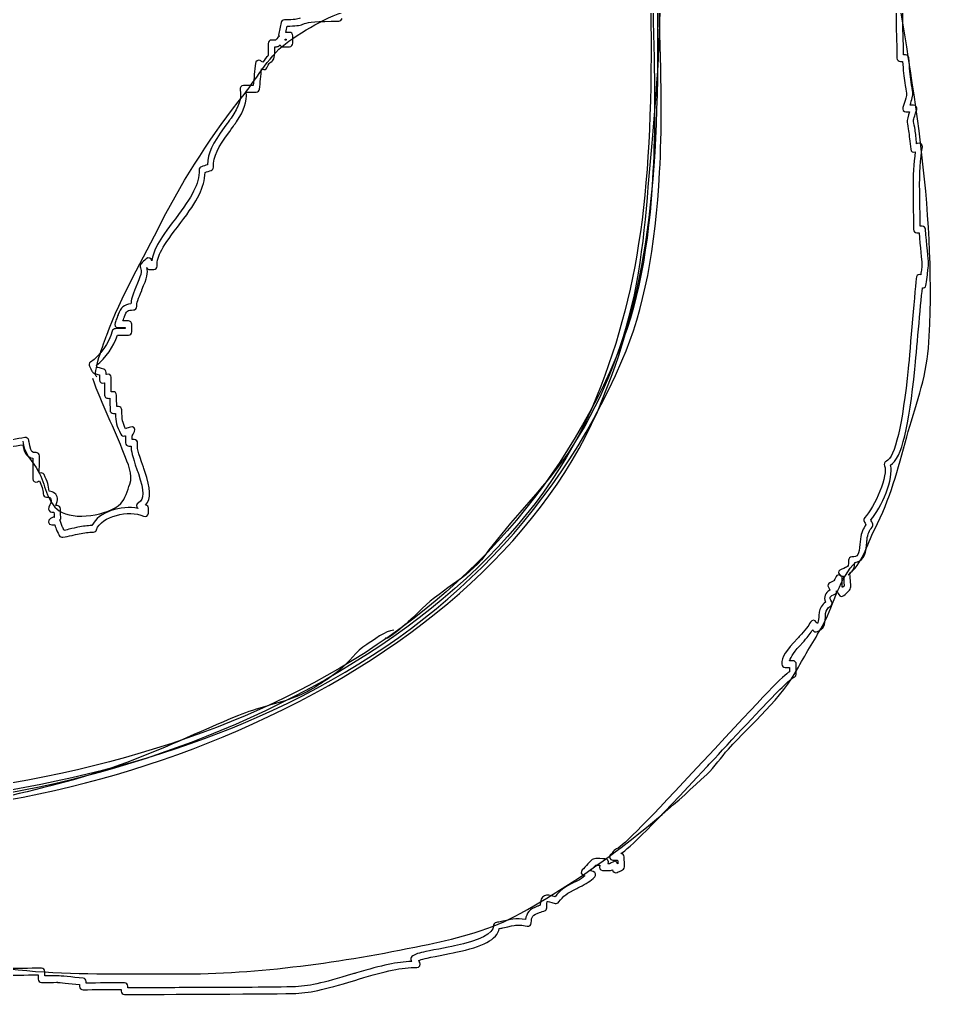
# Model space of a CAD drawing. Extents: x 25 to 279, y 7 to 272.
# Drawn here: x 71.62 to 108.11, y 6.75 to 45.52 of the extents above; entities that cross this region are included whole.
import ezdxf

# ---------------------------------------------------------------- set-up
doc = ezdxf.new("R2010")
doc.units = 0
doc.layers.get('0').update_dxf_attribs({"linetype": 'CONTINUOUS'})

msp = doc.modelspace()

# ---------------------------------------------------------------- linework, layer by layer
at = {"color": 7}
for points in [[(82.186198, 44.739454)], [(104.237631, 23.423827)]]:
    msp.add_lwpolyline(points, close=True, dxfattribs=at)
for points in [[(97.039113, 48.26344), (97.151825, 45.670523), (96.992546, 43.172592), (96.754685, 40.596873)], [(107.751033, 32.442944), (108.112983, 37.56369), (107.177946, 42.716715), (106.344244, 47.739829)], [(94.803383, 30.418881), (96.681396, 35.0774), (97.131187, 39.461017), (96.969792, 47.128906)], [(97.06901, 45.45039), (97.0407, 46.503431), (97.044669, 46.640221), (97.035937, 47.054558)], [(96.705208, 46.70716), (96.838294, 39.352273), (96.387708, 35.04274), (94.563671, 30.5181)], [(96.779556, 46.632813), (96.785642, 46.372727), (96.791727, 46.220327), (96.812629, 45.442188)], [(106.494792, 46.293881), (106.467804, 45.749104), (106.458544, 45.3771), (106.478387, 44.896617)], [(106.742971, 44.904819), (106.722069, 45.411496), (106.726567, 45.7708), (106.759375, 46.376431)], [(82.325369, 44.65029), (83.229715, 45.268621), (84.170573, 45.83086), (85.277854, 46.001252)], [(82.020833, 45.392446), (81.989613, 45.235813), (81.952835, 45.053515), (81.921615, 44.896617)], [(82.153125, 45.500131), (82.090419, 45.499602), (82.033004, 45.454094), (82.020833, 45.392446)], [(82.78151, 45.574479), (82.671179, 45.525531), (82.557673, 45.502512), (82.153125, 45.500131)], [(82.946875, 45.351171), (83.104567, 45.411496), (83.447731, 45.444833), (84.311067, 45.45039)], [(84.311067, 45.45039), (84.371656, 45.450919), (84.428806, 45.491135), (84.443358, 45.549608)], [(96.812629, 45.442188), (96.887506, 42.668296), (96.893062, 41.180279), (96.804427, 39.464192)], [(97.06901, 39.447788), (97.15791, 41.172871), (97.143887, 42.669619), (97.06901, 45.45039)], [(82.211069, 45.004037), (82.227738, 45.088175), (82.252608, 45.169931), (82.269013, 45.251952)], [(82.359765, 45.004037), (82.312933, 45.003773), (82.262663, 45.004302), (82.211069, 45.004037)], [(82.269013, 45.251952), (82.566933, 45.260154), (82.762725, 45.270208), (82.888931, 45.3263)], [(82.492056, 44.871746), (82.491527, 44.944771), (82.43279, 45.004302), (82.359765, 45.004037)], [(82.888931, 45.3263), (82.92756, 45.343498), (82.931, 45.345085), (82.946875, 45.351171)], [(80.549485, 42.53865), (81.08606, 43.21519), (81.60041, 44.15446), (82.325369, 44.65029)], [(81.640363, 44.698179), (81.567338, 44.69765), (81.507806, 44.638648), (81.508071, 44.565888)], [(81.797525, 44.698179), (81.815517, 44.697915), (81.695925, 44.698444), (81.640363, 44.698179)], [(81.954688, 44.855077), (81.879546, 44.779935), (81.795938, 44.699237), (81.797525, 44.698179)], [(81.921615, 44.896617), (81.917381, 44.875185), (81.949396, 44.874392), (81.954688, 44.855077)], [(82.186198, 44.739454), (82.200485, 44.739454), (82.213185, 44.73919), (82.227473, 44.739454)], [(82.186198, 44.698179), (82.186198, 44.711673), (82.186198, 44.726225), (82.186198, 44.739454)], [(82.227473, 44.698179), (82.213185, 44.697915), (82.200485, 44.698179), (82.186198, 44.698179)], [(82.227473, 44.739454), (82.227738, 44.725431), (82.227473, 44.711938), (82.227473, 44.698179)], [(82.492056, 44.57409), (82.491527, 44.668017), (82.49285, 44.777554), (82.492056, 44.871746)], [(106.478387, 44.896617), (106.479975, 44.855606), (106.501406, 44.2341), (106.502994, 43.978777)], [(106.751173, 44.747656), (106.747469, 44.829677), (106.744558, 44.864073), (106.742971, 44.904819)], [(106.767577, 44.111069), (106.764931, 44.310829), (106.762285, 44.487042), (106.751173, 44.747656)], [(81.508071, 44.565888), (81.510981, 44.128267), (81.502515, 44.063179), (81.499869, 44.061327)], [(81.648829, 43.846485), (81.756515, 43.917923), (81.772654, 44.021904), (81.772654, 44.433596)], [(81.772654, 44.433596), (81.776358, 44.433331), (81.799906, 44.433331), (81.797525, 44.433596)], [(81.797525, 44.433596), (81.855204, 44.432802), (81.888277, 44.43386), (81.929817, 44.458202)], [(81.929817, 44.458202), (81.938548, 44.463494), (81.963419, 44.492598), (81.979558, 44.507944)], [(81.979558, 44.507944), (82.0039, 44.478575), (82.012896, 44.433331), (82.053906, 44.433596)], [(82.053906, 44.433596), (82.150479, 44.434125), (82.263456, 44.432802), (82.359765, 44.433596)], [(82.359765, 44.433596), (82.43279, 44.43386), (82.492585, 44.501065), (82.492056, 44.57409)], [(81.185808, 43.879558), (81.102729, 43.919246), (81.012771, 43.863419), (81.003775, 43.772138)], [(81.301431, 43.821615), (81.261479, 43.840665), (81.222056, 43.862096), (81.185808, 43.879558)], [(81.499869, 44.061327), (81.411763, 44.002854), (81.361492, 43.916071), (81.301431, 43.821615)], [(81.458594, 43.598306), (81.540879, 43.761554), (81.559665, 43.787219), (81.648829, 43.846485)], [(106.502994, 43.978777), (106.503523, 43.905752), (106.570463, 43.845956), (106.643488, 43.846485)], [(106.643488, 43.846485), (106.670475, 43.846485), (106.696933, 43.846221), (106.726302, 43.846485)], [(106.726302, 43.846485), (106.750644, 43.515756), (106.777896, 43.225508), (106.809117, 43.002994)], [(106.841925, 44.111069), (106.818906, 44.110804), (106.792977, 44.111069), (106.767577, 44.111069)], [(106.974217, 43.986979), (106.969719, 44.056829), (106.91204, 44.111333), (106.841925, 44.111069)], [(107.065233, 43.036067), (107.030573, 43.284775), (107.00094, 43.590369), (106.974217, 43.986979)], [(81.003775, 43.772138), (80.977052, 43.49459), (80.94054, 43.176031), (80.912758, 42.887371)], [(81.16914, 42.746612), (81.193746, 43.000612), (81.217558, 43.287421), (81.243488, 43.557031)], [(81.243488, 43.557031), (81.256981, 43.550681), (81.272327, 43.546448), (81.285027, 43.540362)], [(81.285027, 43.540362), (81.34985, 43.509406), (81.42605, 43.534012), (81.458594, 43.598306)], [(107.131379, 42.63099), (107.128998, 42.648981), (107.08349, 42.906156), (107.065233, 43.036067)], [(80.392058, 42.722006), (80.465348, 42.375402), (80.351842, 42.055256), (80.036458, 41.597527)], [(80.52435, 42.887371), (80.440477, 42.886842), (80.374596, 42.803763), (80.392058, 42.722006)], [(80.912758, 42.887371), (80.789463, 42.886577), (80.719348, 42.888429), (80.52435, 42.887371)], [(81.036848, 42.622787), (81.104846, 42.623052), (81.16279, 42.679144), (81.16914, 42.746612)], [(106.809117, 43.002994), (106.827902, 42.867792), (106.87341, 42.610352), (106.875263, 42.597917)], [(77.272621, 37.470027), (78.18464, 39.261785), (79.304092, 40.967819), (80.549485, 42.53865)], [(80.2513, 41.448567), (80.560598, 41.897565), (80.671194, 42.249725), (80.639973, 42.622787)], [(80.639973, 42.622787), (80.769619, 42.623581), (80.837617, 42.621465), (81.036848, 42.622787)], [(106.875263, 42.597917), (106.891667, 42.476738), (106.896429, 42.501873), (106.734504, 42.019008)], [(107.023958, 42.110025), (107.094337, 42.331481), (107.1499, 42.497375), (107.131379, 42.63099)], [(106.734504, 42.019008), (106.705665, 41.933019), (106.767842, 41.844912), (106.858594, 41.845442)], [(107.164452, 42.110025), (107.120267, 42.10976), (107.072642, 42.11029), (107.023958, 42.110025)], [(107.164452, 41.448567), (107.15334, 41.535615), (107.143285, 41.503071), (107.288542, 41.936458)], [(107.288542, 41.936458), (107.317381, 42.022448), (107.255204, 42.110554), (107.164452, 42.110025)], [(80.036458, 41.597527), (79.970048, 41.500954), (79.958671, 41.490635), (79.763673, 41.225258)], [(106.858594, 41.845442), (106.903044, 41.845706), (106.950404, 41.845177), (106.999088, 41.845442)], [(106.999088, 41.845442), (106.944054, 41.670817), (106.894577, 41.520533), (106.908071, 41.415494)], [(79.763673, 41.225258), (79.292979, 40.585496), (79.116502, 40.206877), (79.094013, 39.737242)], [(79.978515, 41.06836), (80.176158, 41.336648), (80.182508, 41.348554), (80.2513, 41.448567)], [(106.908071, 41.415494), (106.912833, 41.378981), (106.945113, 41.1734), (106.957813, 41.092967)], [(107.222396, 41.134506), (107.208902, 41.22076), (107.168156, 41.420256), (107.164452, 41.448567)], [(107.28034, 40.572267), (107.259702, 40.779435), (107.246208, 40.983429), (107.222396, 41.134506)], [(79.333725, 39.637758), (79.330815, 40.083052), (79.505969, 40.425687), (79.978515, 41.06836)], [(106.957813, 41.092967), (106.988769, 40.897175), (107.022635, 40.663019), (107.048829, 40.35716)], [(96.754685, 40.596873), (96.537463, 38.244462), (96.445917, 36.007675), (95.848488, 33.706858)], [(107.048829, 40.35716), (107.056502, 40.267467), (107.148842, 40.215873), (107.230598, 40.24974)], [(107.321615, 40.588671), (107.309179, 40.582585), (107.293569, 40.578617), (107.28034, 40.572267)], [(107.51185, 40.448177), (107.529312, 40.55454), (107.418187, 40.63656), (107.321615, 40.588671)], [(107.404429, 38.695313), (107.399667, 39.411804), (107.430094, 39.95129), (107.51185, 40.448177)], [(107.230598, 40.24974), (107.170273, 39.793069), (107.135613, 39.317083), (107.139846, 38.68711)], [(78.854035, 39.662629), (78.799796, 39.644637), (78.762754, 39.587752), (78.763283, 39.530337)], [(79.094013, 39.737242), (79.013579, 39.710519), (78.929177, 39.6875), (78.854035, 39.662629)], [(79.242708, 39.513933), (79.297213, 39.531925), (79.33399, 39.580608), (79.333725, 39.637758)], [(78.763283, 39.530337), (78.766723, 38.973654), (78.497642, 38.484704), (77.820573, 37.595704)], [(78.035679, 37.438542), (78.710631, 38.324896), (78.977331, 38.837923), (79.002996, 39.431119)], [(79.002996, 39.431119), (79.083429, 39.457842), (79.167302, 39.488798), (79.242708, 39.513933)], [(96.804427, 39.464192), (96.651233, 36.495567), (96.19959, 34.0614), (95.33255, 32.055858)], [(95.572527, 31.948438), (96.453854, 33.987317), (96.914229, 36.450323), (97.06901, 39.447788)], [(107.139846, 38.68711), (107.141169, 38.470681), (107.163129, 37.370279), (107.164452, 37.165756)], [(107.429035, 37.298048), (107.424802, 37.616606), (107.405487, 38.499521), (107.404429, 38.695313)], [(75.091131, 32.964173), (75.676919, 34.534475), (76.515648, 35.983069), (77.272621, 37.470027)], [(77.820573, 37.595704), (77.132392, 36.691887), (76.938452, 36.326233), (76.886329, 35.917187)], [(77.092969, 35.710548), (77.090323, 36.133881), (77.280823, 36.447677), (78.035679, 37.438542)], [(107.503383, 37.298048), (107.480365, 37.297783), (107.454435, 37.298048), (107.429035, 37.298048)], [(107.635675, 37.173958), (107.630648, 37.243279), (107.572969, 37.298313), (107.503383, 37.298048)], [(107.164452, 37.165756), (107.164981, 37.092731), (107.223719, 37.032935), (107.296744, 37.033465)], [(107.296744, 37.033465), (107.322408, 37.033465), (107.351248, 37.0332), (107.379558, 37.033465)], [(107.379558, 37.033465), (107.422685, 36.502975), (107.494388, 35.871679), (107.495181, 35.851042)], [(107.759765, 35.867446), (107.758442, 35.89999), (107.677479, 36.615952), (107.635675, 37.173958)], [(76.886329, 35.917187), (76.879185, 36.028842), (76.744513, 36.080171), (76.663021, 35.999737)], [(76.456381, 35.8013), (76.414842, 35.760554), (76.404788, 35.695996), (76.43151, 35.644402)], [(76.663021, 35.999737), (76.598992, 35.936767), (76.520146, 35.864535), (76.456381, 35.8013)], [(76.968879, 35.578256), (77.041904, 35.578785), (77.093498, 35.637523), (77.092969, 35.710548)], [(107.495181, 35.851042), (107.498885, 35.770079), (107.494917, 35.710283), (107.478777, 35.586458)], [(107.735158, 35.545183), (107.75315, 35.683031), (107.764262, 35.769285), (107.759765, 35.867446)], [(76.43151, 35.644402), (76.498979, 35.515021), (76.451354, 35.327431), (76.249742, 34.867056)], [(76.489454, 34.767837), (76.694506, 35.235885), (76.745571, 35.450462), (76.687892, 35.652604)], [(76.687892, 35.652604), (76.712233, 35.623235), (76.721229, 35.577992), (76.76224, 35.578256)], [(76.76224, 35.578256), (76.826533, 35.578521), (76.904585, 35.577727), (76.968879, 35.578256)], [(107.28034, 35.2806), (107.231921, 34.986648), (107.016815, 32.300598), (106.94961, 31.642579)], [(107.445704, 35.36315), (107.37559, 35.384052), (107.294892, 35.368971), (107.28034, 35.2806)], [(107.478777, 35.586458), (107.475867, 35.563969), (107.45761, 35.4457), (107.445704, 35.36315)], [(107.652344, 34.941404), (107.67351, 35.09301), (107.726692, 35.481419), (107.735158, 35.545183)], [(107.51185, 34.84245), (107.577467, 34.834513), (107.640967, 34.860706), (107.652344, 34.941404)], [(76.241275, 34.850652), (76.101046, 34.529977), (76.065856, 34.373344), (76.051304, 34.205598)], [(76.249742, 34.867056), (76.244979, 34.856473), (76.246038, 34.861235), (76.241275, 34.850652)], [(76.28255, 34.098177), (76.281756, 34.242375), (76.333615, 34.406417), (76.480988, 34.742967)], [(76.480988, 34.742967), (76.48575, 34.75355), (76.484692, 34.757254), (76.489454, 34.767837)], [(107.214194, 31.617708), (107.275048, 32.212756), (107.440677, 34.17226), (107.51185, 34.84245)], [(76.051304, 34.205598), (75.78434, 34.175435), (75.640671, 34.061665), (75.546744, 33.784117)], [(75.546744, 33.784117), (75.554417, 33.806342), (75.503088, 33.665848), (75.4888, 33.626954)], [(75.794923, 33.701302), (75.869006, 33.920642), (75.920865, 33.964562), (76.150258, 33.965885)], [(76.150258, 33.965885), (76.223548, 33.966415), (76.283079, 34.025152), (76.28255, 34.098177)], [(75.422654, 33.453387), (75.378204, 33.365017), (75.439588, 33.262358), (75.538542, 33.263152)], [(75.4888, 33.626954), (75.466575, 33.564512), (75.449377, 33.505775), (75.422654, 33.453387)], [(75.736979, 33.527735), (75.737773, 33.530117), (75.736185, 33.533292), (75.736979, 33.535937)], [(75.736979, 33.535937), (75.752325, 33.578535), (75.80339, 33.726702), (75.794923, 33.701302)], [(75.951821, 33.527735), (75.885146, 33.527206), (75.810533, 33.528265), (75.736979, 33.527735)], [(76.084113, 33.395444), (76.083848, 33.468469), (76.02511, 33.528), (75.951821, 33.527735)], [(76.084113, 33.097787), (76.083583, 33.191715), (76.084906, 33.301517), (76.084113, 33.395444)], [(95.848488, 33.706858), (95.289687, 31.553415), (94.28771, 29.348377), (92.91955, 27.58149)], [(75.307031, 33.122658), (75.191673, 32.660696), (74.835544, 32.146346), (74.447135, 31.890494)], [(74.698754, 31.3055), (74.487881, 31.360004), (75.0062, 32.736631), (75.091131, 32.964173)], [(74.678646, 31.766404), (75.052238, 32.05136), (75.370796, 32.503004), (75.513671, 32.957029)], [(75.439323, 33.221612), (75.378998, 33.221348), (75.321583, 33.181131), (75.307031, 33.122658)], [(75.819529, 33.230079), (75.691206, 33.229285), (75.55865, 33.222406), (75.439323, 33.221612)], [(75.513671, 32.957029), (75.658133, 32.958087), (75.814502, 32.964702), (75.951821, 32.965496)], [(75.538542, 33.263152), (75.626119, 33.263681), (75.724544, 33.262358), (75.819529, 33.263152)], [(75.819529, 33.263152), (75.819794, 33.25151), (75.819529, 33.241456), (75.819529, 33.230079)], [(75.951821, 32.965496), (76.02511, 32.966025), (76.084642, 33.024762), (76.084113, 33.097787)], [(106.890608, 28.918694), (107.203346, 30.039733), (107.668748, 31.278248), (107.751033, 32.442944)], [(95.33255, 32.055858), (90.222652, 20.235333), (78.143894, 14.618229), (61.937371, 14.279563)], [(74.447135, 31.890494), (74.390515, 31.853187), (74.374375, 31.785454), (74.40586, 31.725129)], [(81.690104, 18.049875), (88.104662, 21.021146), (92.834883, 25.615106), (95.572527, 31.948438)], [(74.40586, 31.725129), (74.43126, 31.676181), (74.487088, 31.553944), (74.480208, 31.567967)], [(74.480208, 31.567967), (74.507725, 31.513198), (74.527833, 31.487533), (74.571225, 31.460546)], [(74.571225, 31.460546), (74.599006, 31.443348), (74.711454, 31.411069), (74.802735, 31.386198)], [(74.711719, 31.692056), (74.715952, 31.68359), (74.694785, 31.733331), (74.678646, 31.766404)], [(74.976302, 31.609506), (74.856975, 31.647342), (74.70775, 31.686235), (74.711719, 31.683854)], [(74.711719, 31.683854), (74.720715, 31.678298), (74.718863, 31.677504), (74.711719, 31.692056)], [(75.067319, 31.485417), (75.06679, 31.542831), (75.030806, 31.592044), (74.976302, 31.609506)], [(75.067319, 31.3944), (75.067054, 31.425621), (75.067319, 31.456577), (75.067319, 31.485417)], [(75.083723, 31.402867), (75.078696, 31.400221), (75.07261, 31.397046), (75.067319, 31.3944)], [(75.273958, 31.286979), (75.273429, 31.38461), (75.1713, 31.445994), (75.083723, 31.402867)], [(106.94961, 31.642579), (106.722862, 29.426958), (106.42309, 28.068323), (106.081513, 27.954817)], [(106.246612, 27.789452), (106.700637, 28.078377), (106.98136, 29.344408), (107.214194, 31.617708)], [(75.78381, 28.23554), (75.405456, 29.244131), (74.883433, 30.213829), (74.540798, 31.241471)], [(74.802735, 31.386198), (74.803, 31.317935), (74.802206, 31.250467), (74.802735, 31.18776)], [(74.802735, 31.18776), (74.803265, 31.090129), (74.905129, 31.020279), (74.992971, 31.063671)], [(74.992971, 31.063671), (74.997998, 31.066317), (75.004083, 31.069492), (75.009375, 31.072137)], [(75.009375, 31.072137), (75.010433, 30.906773), (75.008317, 30.736381), (75.009375, 30.584246)], [(75.273958, 30.716537), (75.272635, 30.90545), (75.275017, 31.108915), (75.273958, 31.286979)], [(75.348306, 30.716537), (75.325288, 30.716273), (75.299358, 30.716537), (75.273958, 30.716537)], [(75.480598, 30.584246), (75.480069, 30.657271), (75.421331, 30.716802), (75.348306, 30.716537)], [(75.009375, 30.584246), (75.009904, 30.511221), (75.068642, 30.451425), (75.141667, 30.451954)], [(75.141667, 30.451954), (75.16495, 30.451954), (75.190879, 30.45169), (75.216015, 30.451954)], [(75.216015, 30.451954), (75.217073, 30.295056), (75.223423, 30.12731), (75.224217, 29.980467)], [(75.4888, 30.121225), (75.488006, 30.275742), (75.481656, 30.440048), (75.480598, 30.584246)], [(94.563671, 30.5181), (92.441713, 25.25395), (87.444262, 20.7645), (80.788933, 17.742958)], [(80.896354, 17.504833), (87.608569, 20.550188), (92.653115, 25.084088), (94.803383, 30.418881)], [(75.224217, 29.980467), (75.224746, 29.907442), (75.283483, 29.84791), (75.356508, 29.848175)], [(75.554946, 30.121225), (75.533779, 30.12096), (75.512348, 30.121225), (75.4888, 30.121225)], [(75.695704, 29.988933), (75.695175, 30.061958), (75.628235, 30.12149), (75.554946, 30.121225)], [(75.8444, 29.24466), (75.718988, 29.494956), (75.698085, 29.593646), (75.695704, 29.988933)], [(75.356508, 29.848175), (75.382438, 29.84844), (75.411277, 29.848175), (75.439323, 29.848175)], [(75.439323, 29.848175), (75.44779, 29.502365), (75.474513, 29.366633), (75.654429, 29.021617)], [(76.034635, 29.310806), (75.97431, 29.290962), (75.910281, 29.266621), (75.8444, 29.24466)], [(76.2, 29.129037), (76.253181, 29.234342), (76.146554, 29.348112), (76.034635, 29.310806)], [(76.11745, 28.980077), (76.100252, 28.947798), (76.173013, 29.075592), (76.2, 29.129037)], [(71.842577, 28.889325), (71.68859, 28.863131), (71.510525, 28.834292), (71.346483, 28.80651)], [(71.760821, 28.755181), (71.760821, 28.310946), (72.165369, 27.927565), (72.371215, 27.557412)], [(71.991538, 28.789842), (71.974075, 28.856252), (71.910046, 28.900702), (71.842577, 28.889325)], [(72.041015, 28.566798), (72.010058, 28.72396), (72.007942, 28.727135), (71.991538, 28.789842)], [(75.654429, 29.021617), (75.684327, 28.963937), (75.749679, 28.934833), (75.811327, 28.955471)], [(75.811327, 28.955471), (75.821381, 28.958646), (75.834081, 28.960233), (75.8444, 28.963673)], [(75.8444, 28.963673), (75.84096, 28.907846), (75.844135, 28.754652), (75.8444, 28.682421)], [(76.108983, 28.814712), (76.107131, 28.866042), (76.100517, 28.944623), (76.100781, 28.947004)], [(76.100781, 28.947004), (76.101046, 28.949385), (76.105544, 28.957587), (76.11745, 28.980077)], [(76.183596, 28.814712), (76.160313, 28.814712), (76.134383, 28.814977), (76.108983, 28.814712)], [(76.315888, 28.65755), (76.332027, 28.739835), (76.267204, 28.815242), (76.183596, 28.814712)], [(105.618756, 25.244425), (106.243702, 26.463096), (106.528658, 27.621706), (106.890608, 28.918694)], [(71.263933, 28.525258), (71.418185, 28.551452), (71.595721, 28.580292), (71.760027, 28.608073)], [(71.760027, 28.608073), (71.765319, 28.582673), (71.763731, 28.582673), (71.776431, 28.517056)], [(71.776431, 28.517056), (71.832258, 28.233688), (71.947617, 28.115683), (72.1487, 28.070704)], [(72.280992, 28.294012), (72.119067, 28.292954), (72.08811, 28.326821), (72.041015, 28.566798)], [(75.8444, 28.682421), (75.844929, 28.609396), (75.903667, 28.549865), (75.976692, 28.550129)], [(75.976692, 28.550129), (76.002356, 28.550394), (76.031196, 28.550129), (76.059506, 28.550129)], [(76.059506, 28.550129), (76.058977, 28.367567), (76.107396, 28.1559), (76.291017, 27.624087)], [(76.547133, 27.715104), (76.338906, 28.319148), (76.28546, 28.505679), (76.315888, 28.65755)], [(72.1487, 28.070704), (72.150288, 27.807708), (72.146848, 27.505819), (72.1487, 27.252083)], [(72.413283, 28.161721), (72.412754, 28.234746), (72.354017, 28.294277), (72.280992, 28.294012)], [(72.413283, 27.466925), (72.411696, 27.699758), (72.414606, 27.944233), (72.413283, 28.161721)], [(76.009765, 27.037771), (76.156079, 27.427502), (75.915573, 27.883908), (75.78381, 28.23554)], [(106.081513, 27.954817), (106.00399, 27.929152), (105.969329, 27.836813), (106.0069, 27.764846)], [(72.371215, 27.557412), (72.651144, 27.053381), (72.692683, 26.342975), (73.207298, 25.975469)], [(76.291017, 27.624087), (76.3143, 27.556619), (76.332292, 27.5082), (76.348696, 27.458723)], [(76.605077, 27.541538), (76.588408, 27.592073), (76.570681, 27.646842), (76.547133, 27.715104)], [(76.63815, 26.210154), (76.862781, 26.456481), (76.831296, 26.864733), (76.605077, 27.541538)], [(92.91955, 27.58149), (92.029492, 26.431875), (90.975392, 25.387829), (90.11629, 24.205935)], [(106.0069, 27.764846), (106.171735, 27.448404), (105.611877, 26.099294), (105.221617, 25.714325)], [(105.461329, 25.614842), (105.8926, 26.099029), (106.385519, 27.293094), (106.246612, 27.789452)], [(72.1487, 27.252083), (72.149229, 27.154452), (72.251094, 27.093069), (72.338671, 27.136196)], [(72.338671, 27.136196), (72.36116, 27.147308), (72.388677, 27.157363), (72.413283, 27.169533)], [(72.429688, 27.475392), (72.424396, 27.472746), (72.418575, 27.469571), (72.413283, 27.466925)], [(72.413283, 27.169533), (72.500067, 26.981415), (72.569123, 26.825046), (72.570181, 26.656771)], [(72.603254, 27.417448), (72.569917, 27.481212), (72.494246, 27.507406), (72.429688, 27.475392)], [(72.801692, 26.764192), (72.784494, 26.9748), (72.739779, 27.155246), (72.603254, 27.417448)], [(76.348696, 27.458723), (76.581265, 26.762604), (76.596875, 26.423937), (76.348696, 26.301171)], [(73.140888, 26.483204), (73.113635, 26.645658), (72.979492, 26.7335), (72.801692, 26.764192)], [(75.648344, 26.269156), (75.822175, 26.443252), (75.92351, 26.807319), (76.009765, 27.037771)], [(72.570181, 26.656771), (72.57071, 26.583746), (72.629448, 26.52395), (72.702473, 26.524479)], [(72.702473, 26.524479), (72.829208, 26.525273), (72.866515, 26.499873), (72.876304, 26.441929)], [(72.876304, 26.441929), (72.88821, 26.369433), (72.860165, 26.251429), (72.79349, 26.119402)], [(73.074742, 26.19375), (73.103581, 26.29244), (73.154646, 26.400125), (73.140888, 26.483204)], [(72.79349, 26.119402), (72.748775, 26.031031), (72.810423, 25.920171), (72.909113, 25.920965)], [(73.116017, 26.19375), (73.103052, 26.19375), (73.088235, 26.19375), (73.074742, 26.19375)], [(73.248308, 26.061458), (73.247779, 26.134483), (73.189042, 26.194279), (73.116017, 26.19375)], [(73.207298, 25.975469), (73.760542, 25.580181), (75.169713, 25.790525), (75.648344, 26.269156)], [(73.264713, 25.664583), (73.273708, 25.705065), (73.249102, 25.937104), (73.248308, 26.061458)], [(76.340494, 26.077862), (75.660515, 26.211212), (74.777071, 25.942131), (74.505079, 25.391798)], [(74.686848, 25.226433), (74.866765, 25.763008), (75.986217, 26.036587), (76.5556, 25.763802)], [(76.348696, 26.301171), (76.256621, 26.255662), (76.26006, 26.133425), (76.340494, 26.077862)], [(76.720965, 26.160677), (76.708794, 26.177081), (76.674927, 26.190575), (76.63815, 26.210154)], [(76.754038, 26.020183), (76.756948, 26.085271), (76.754302, 26.115962), (76.720965, 26.160677)], [(76.745571, 25.879425), (76.745571, 25.908), (76.753773, 26.015156), (76.754038, 26.020183)], [(72.851433, 25.672785), (72.725492, 25.610608), (72.768883, 25.423812), (72.909113, 25.424871)], [(73.008596, 25.714325), (73.016533, 25.750573), (73.064952, 25.778619), (72.851433, 25.672785)], [(72.909113, 25.920965), (72.935042, 25.920965), (72.963881, 25.9207), (72.991927, 25.920965)], [(72.991927, 25.920965), (72.998806, 25.833652), (73.007008, 25.707446), (73.008596, 25.714325)], [(73.223438, 25.614842), (73.234285, 25.632304), (73.259685, 25.6413), (73.264713, 25.664583)], [(73.239842, 25.598437), (73.237196, 25.606375), (73.227671, 25.607698), (73.223438, 25.614842)], [(73.339325, 25.325652), (73.332975, 25.340998), (73.275031, 25.49816), (73.239842, 25.598437)], [(76.5556, 25.763802), (76.643706, 25.721469), (76.746365, 25.781794), (76.745571, 25.879425)], [(105.221617, 25.714325), (105.180077, 25.673315), (105.169758, 25.608756), (105.196746, 25.557163)], [(105.535677, 25.48255), (105.513717, 25.524619), (105.485142, 25.569333), (105.461329, 25.614842)], [(72.909113, 25.424871), (72.94536, 25.425135), (72.985313, 25.424606), (73.025, 25.424871)], [(73.025, 25.424871), (73.052517, 25.343908), (73.084267, 25.243102), (73.091146, 25.226433)], [(73.091146, 25.226433), (73.1012, 25.201562), (73.112577, 25.181454), (73.132421, 25.143619)], [(73.405471, 25.201562), (73.37716, 25.255537), (73.342765, 25.316656), (73.339325, 25.325652)], [(73.653385, 25.259506), (73.555754, 25.237017), (73.483523, 25.216379), (73.405471, 25.201562)], [(73.94284, 25.325652), (73.900242, 25.316392), (73.6854, 25.26665), (73.653385, 25.259506)], [(74.505079, 25.391798), (74.320665, 25.386771), (74.150273, 25.369837), (73.94284, 25.325652)], [(74.562758, 25.135417), (74.619379, 25.135681), (74.668856, 25.172723), (74.686848, 25.226433)], [(104.555925, 23.431765), (105.122663, 23.843456), (105.29914, 24.621331), (105.618756, 25.244425)], [(105.271094, 25.424871), (105.155735, 25.27644), (105.084827, 25.103138), (105.055988, 24.862631)], [(105.196746, 25.557163), (105.218706, 25.515094), (105.247281, 25.470644), (105.271094, 25.424871)], [(105.312369, 24.829558), (105.34015, 25.061598), (105.397565, 25.213733), (105.510806, 25.325652)], [(105.510806, 25.325652), (105.552346, 25.366398), (105.562665, 25.431221), (105.535677, 25.48255)], [(73.132421, 25.143619), (73.124483, 25.158965), (73.18031, 25.045723), (73.207033, 24.994923)], [(73.207033, 24.994923), (73.233492, 24.943858), (73.290906, 24.919252), (73.347527, 24.928777)], [(73.347527, 24.928777), (73.46315, 24.948356), (73.570835, 24.970846), (73.711329, 25.003125)], [(73.711329, 25.003125), (73.743608, 25.010533), (73.951571, 25.052337), (73.992317, 25.061069)], [(73.992317, 25.061069), (74.204777, 25.106577), (74.375433, 25.134094), (74.562758, 25.135417)], [(105.055988, 24.862631), (105.049108, 24.804423), (105.040113, 24.766323), (105.031381, 24.655992)], [(105.295965, 24.631121), (105.304431, 24.737748), (105.306019, 24.776113), (105.312369, 24.829558)], [(105.031381, 24.655992), (104.997515, 24.236892), (104.954652, 24.144817), (104.708854, 24.143229)], [(104.824742, 23.928388), (105.130335, 23.98051), (105.258129, 24.162015), (105.295965, 24.631121)], [(90.11629, 24.205935), (89.439485, 23.274602), (88.256798, 22.792002), (87.480246, 21.945071)], [(104.708854, 24.143229), (104.635829, 24.1427), (104.576033, 24.083963), (104.576563, 24.010938)], [(103.596281, 21.51036), (104.005856, 22.273683), (104.21911, 23.331488), (104.864165, 23.940558)], [(104.494012, 23.738152), (104.480783, 23.731538), (104.309598, 23.657983), (104.237631, 23.622265)], [(104.576563, 24.010938), (104.577885, 23.798213), (104.56836, 23.774929), (104.494012, 23.738152)], [(104.626304, 23.514844), (104.767592, 23.591838), (104.814687, 23.71381), (104.824742, 23.928388)], [(104.080469, 23.365883), (104.046602, 23.298944), (104.001623, 23.196285), (104.006121, 23.200783)], [(104.229429, 23.432029), (104.17466, 23.444994), (104.11169, 23.42806), (104.080469, 23.365883)], [(104.237631, 23.622265), (104.147673, 23.577815), (104.172279, 23.490767), (104.229429, 23.432029)], [(104.237631, 23.423827), (104.259592, 23.405306), (104.268588, 23.374085), (104.303777, 23.37435)], [(104.328383, 23.308204), (104.328119, 23.372498), (104.287108, 23.407687), (104.237631, 23.423827)], [(104.303777, 23.37435), (104.327854, 23.37435), (104.351667, 23.374085), (104.378125, 23.37435)], [(104.320181, 22.960806), (104.319917, 22.96451), (104.329442, 23.15501), (104.328383, 23.308204)], [(104.378125, 23.37435), (104.387385, 23.194698), (104.402467, 22.981444), (104.402996, 22.985677)], [(104.634506, 23.506642), (104.634506, 23.51114), (104.626569, 23.510346), (104.626304, 23.514844)], [(104.667579, 22.960806), (104.670225, 22.988058), (104.635829, 23.294446), (104.634506, 23.506642)], [(103.832554, 23.117969), (103.765879, 23.08516), (103.740215, 23.010019), (103.77461, 22.944402)], [(103.77461, 22.944402), (103.792867, 22.909213), (103.812181, 22.867408), (103.832554, 22.828515)], [(104.006121, 23.200783), (104.01009, 23.204752), (103.900023, 23.151571), (103.832554, 23.117969)], [(104.33685, 22.927733), (104.325208, 22.950488), (104.320975, 22.955515), (104.320181, 22.960806)], [(104.402996, 22.985677), (104.402731, 22.984619), (104.33341, 22.924029), (104.33685, 22.927733)], [(104.576562, 22.78724), (104.63186, 22.844919), (104.6607, 22.892544), (104.667579, 22.960806)], [(103.832554, 22.828515), (103.639673, 22.702044), (103.581465, 22.558375), (103.658723, 22.34909)], [(103.906902, 22.357292), (103.804773, 22.553348), (103.812446, 22.559433), (104.055598, 22.679819)], [(104.055598, 22.679819), (104.101106, 22.702308), (104.09555, 22.756548), (104.097137, 22.803908)], [(104.097137, 22.803908), (104.103223, 22.792002), (104.163283, 22.694106), (104.18789, 22.646746)], [(104.18789, 22.646746), (104.229165, 22.567635), (104.331294, 22.550967), (104.394529, 22.613673)], [(104.394529, 22.613673), (104.437127, 22.655477), (104.556454, 22.766338), (104.576562, 22.78724)], [(103.658723, 22.34909), (103.5177, 22.23479), (103.436738, 22.109906), (103.410808, 21.944013)], [(103.666925, 21.902473), (103.685975, 22.023652), (103.740479, 22.109377), (103.865362, 22.191927)], [(103.865362, 22.191927), (103.922248, 22.229233), (103.938123, 22.296967), (103.906902, 22.357292)], [(87.480246, 21.945071), (87.292921, 21.740812), (86.081129, 20.663958), (86.180877, 20.947062)], [(103.39414, 21.753777), (103.389112, 21.616723), (103.370063, 21.550048), (103.327994, 21.497396)], [(103.344662, 21.174869), (103.590196, 21.296577), (103.64761, 21.442098), (103.658723, 21.745575)], [(103.410808, 21.944013), (103.402077, 21.889244), (103.397579, 21.844794), (103.39414, 21.753777)], [(103.658723, 21.745575), (103.661633, 21.825744), (103.660575, 21.861727), (103.666925, 21.902473)], [(102.587425, 19.764375), (102.90466, 20.354396), (103.279046, 20.917958), (103.596281, 21.51036)], [(103.06341, 21.55534), (102.985888, 21.401352), (102.862327, 21.242602), (102.617058, 20.976167)], [(103.294921, 21.55534), (103.245179, 21.650854), (103.112094, 21.651383), (103.06341, 21.55534)], [(103.327994, 21.497396), (103.317675, 21.517504), (103.30471, 21.536819), (103.294921, 21.55534)], [(86.499965, 21.232019), (86.200721, 21.232019), (85.663881, 20.809479), (85.425756, 20.661312)], [(102.617058, 20.976167), (102.590335, 20.947063), (102.586102, 20.947063), (102.559115, 20.917958)], [(102.807029, 20.801542), (102.99356, 21.005271), (103.066585, 21.119042), (103.154427, 21.249217)], [(103.154427, 21.249217), (103.157337, 21.243925), (103.159983, 21.238104), (103.162629, 21.232813)], [(103.162629, 21.232813), (103.195967, 21.169048), (103.280104, 21.142854), (103.344662, 21.174869)], [(85.425756, 20.661312), (84.993162, 20.391437), (84.74075, 19.973396), (84.351548, 19.65325)], [(102.559115, 20.917958), (102.076515, 20.396729), (101.92041, 20.177125), (101.922527, 19.8755)], [(102.236587, 20.018375), (102.2858, 20.185063), (102.417033, 20.378208), (102.757552, 20.745979)], [(102.757552, 20.745979), (102.78454, 20.775083), (102.780306, 20.772438), (102.807029, 20.801542)], [(101.922527, 19.8755), (101.923056, 19.804063), (101.981794, 19.751146), (102.054819, 19.753792)], [(102.368879, 20.018375), (102.328398, 20.018375), (102.281302, 20.018375), (102.236587, 20.018375)], [(102.501171, 19.886083), (102.500642, 19.957521), (102.441904, 20.018375), (102.368879, 20.018375)], [(102.501171, 19.478625), (102.500377, 19.605625), (102.501965, 19.759083), (102.501171, 19.886083)], [(84.351548, 19.65325), (83.872123, 19.261667), (83.183677, 18.803937), (82.605827, 18.579042)], [(102.236587, 19.579167), (101.97756, 19.441583), (101.346265, 18.761604), (98.805471, 16.031104)], [(99.801627, 16.502063), (100.745925, 17.541875), (101.910092, 18.502312), (102.587425, 19.764375)], [(102.054819, 19.753792), (102.110646, 19.753792), (102.175469, 19.751146), (102.236587, 19.753792)], [(102.236587, 19.753792), (102.237117, 19.695583), (102.236323, 19.637375), (102.236587, 19.579167)], [(102.327604, 19.356917), (102.413329, 19.327813), (102.5017, 19.391313), (102.501171, 19.478625)], [(101.302344, 18.314458), (101.640217, 18.666354), (101.906387, 18.928292), (102.096094, 19.108208)], [(102.096094, 19.108208), (102.195842, 19.200813), (102.270719, 19.269604), (102.327604, 19.314583)], [(102.327604, 19.314583), (102.353798, 19.33575), (102.372583, 19.348979), (102.385548, 19.356917)], [(102.385548, 19.356917), (102.376023, 19.351625), (102.364381, 19.343688), (102.327604, 19.356917)], [(82.605827, 18.579042), (81.863406, 18.290646), (81.056692, 18.147771), (80.323002, 17.840854)], [(98.954167, 15.808854), (98.975862, 15.832667), (100.789846, 17.78), (101.302344, 18.314458)], [(61.813281, 14.007042), (69.318187, 14.149917), (76.089933, 15.454313), (81.690104, 18.049875)], [(80.323002, 17.840854), (78.742646, 17.182042), (77.207798, 16.449146), (75.589606, 15.861771)], [(61.730467, 14.081125), (67.545479, 13.409083), (74.671237, 14.679083), (80.896354, 17.504833)], [(80.788933, 17.742958), (74.646367, 14.956896), (67.62406, 13.692188), (61.879427, 14.329833)], [(98.941202, 15.499292), (99.266904, 15.806208), (99.5045, 16.176625), (99.801627, 16.502063)], [(98.763931, 15.983479), (96.634035, 13.694833), (95.63444, 12.670896), (95.357421, 12.535958)], [(98.805471, 16.031104), (98.78351, 16.009938), (98.785892, 16.004646), (98.763931, 15.983479)], [(75.589606, 15.861771), (73.997873, 15.282333), (72.331527, 14.909271), (70.688465, 14.517688)], [(95.522785, 12.353396), (95.870183, 12.549188), (96.800987, 13.496396), (98.954167, 15.808854)], [(91.294215, 9.8425), (94.093771, 11.337396), (96.632183, 13.319125), (98.941202, 15.499292)], [(95.357421, 12.535958), (95.286777, 12.498917), (95.249471, 12.459229), (95.175652, 12.369271)], [(94.390104, 12.112625), (94.336394, 12.080875), (94.109646, 11.813646), (93.993229, 11.699875)], [(94.588542, 12.154958), (94.495408, 12.154958), (94.447254, 12.147021), (94.390104, 12.112625)], [(94.902867, 12.147021), (94.799415, 12.144375), (94.558115, 12.154958), (94.588542, 12.154958)], [(95.01849, 11.956521), (95.063204, 12.043833), (95.001556, 12.147021), (94.902867, 12.147021)], [(95.117708, 12.311062), (95.033306, 12.229042), (95.089927, 12.086167), (95.208725, 12.088813)], [(95.258202, 12.038542), (95.203698, 12.012083), (95.068231, 11.938), (95.101304, 11.956521)], [(95.175652, 12.369271), (95.147342, 12.334875), (95.13226, 12.326937), (95.117708, 12.311062)], [(95.208725, 12.088813), (95.266933, 12.088813), (95.334931, 12.088813), (95.398696, 12.088813)], [(95.407162, 11.938), (95.376735, 12.0015), (95.327258, 12.072938), (95.258202, 12.038542)], [(95.398696, 12.088813), (95.403723, 12.022667), (95.403458, 11.961813), (95.407162, 11.938)], [(95.655077, 12.221104), (95.654548, 12.292542), (95.59581, 12.353396), (95.522785, 12.353396)], [(95.671746, 11.824229), (95.680477, 11.863917), (95.655871, 12.09675), (95.655077, 12.221104)], [(93.993229, 11.699875), (93.922321, 11.628438), (93.947985, 11.514667), (94.042971, 11.485563)], [(94.323958, 11.665479), (94.407567, 11.758083), (94.51684, 11.877146), (94.522396, 11.882438)], [(94.431379, 11.633729), (94.397512, 11.644313), (94.360735, 11.654896), (94.323958, 11.665479)], [(94.489323, 11.419417), (94.560231, 11.488208), (94.526365, 11.601979), (94.431379, 11.633729)], [(94.522396, 11.882438), (94.527423, 11.885083), (94.539594, 11.890375), (94.588542, 11.890375)], [(94.588542, 11.890375), (94.5769, 11.890375), (94.659715, 11.890375), (94.695962, 11.890375)], [(94.68776, 11.8745), (94.643046, 11.784542), (94.704694, 11.681354), (94.803383, 11.684)], [(94.695962, 11.890375), (94.693317, 11.885083), (94.690406, 11.877146), (94.68776, 11.8745)], [(94.803383, 11.684), (94.88514, 11.684), (95.080137, 11.676063), (95.117708, 11.684)], [(95.010288, 11.938), (95.012933, 11.943292), (95.015844, 11.951229), (95.01849, 11.956521)], [(95.067967, 11.938), (95.066644, 11.938), (95.023781, 11.938), (95.010288, 11.938)], [(95.101304, 11.956521), (95.077756, 11.943292), (95.071671, 11.940646), (95.067967, 11.938)], [(95.117708, 11.684), (95.142844, 11.686646), (95.166656, 11.697229), (95.192056, 11.707813)], [(95.192056, 11.707813), (95.202375, 11.617854), (95.29101, 11.559646), (95.37409, 11.599333)], [(95.37409, 11.599333), (95.421185, 11.623146), (95.534162, 11.668125), (95.547656, 11.673417)], [(95.547656, 11.673417), (95.615654, 11.710458), (95.6564, 11.752792), (95.671746, 11.824229)], [(93.778387, 11.252729), (93.748225, 11.236854), (93.71965, 11.231563), (93.6625, 11.202458)], [(94.10065, 11.467042), (94.003548, 11.39825), (93.925496, 11.326813), (93.778387, 11.252729)], [(93.89401, 11.022542), (94.15489, 11.152188), (94.327133, 11.258021), (94.489323, 11.419417)], [(94.042971, 11.485563), (94.060962, 11.477625), (94.0816, 11.474979), (94.10065, 11.467042)], [(93.6625, 11.202458), (93.272769, 11.014604), (93.087296, 10.869083), (92.910025, 10.633604)], [(93.067187, 10.427229), (93.225937, 10.662708), (93.389715, 10.773833), (93.778387, 10.964333)], [(93.778387, 10.964333), (93.835537, 10.990792), (93.863054, 11.006667), (93.89401, 11.022542)], [(92.488279, 10.673292), (92.370275, 10.617729), (92.333763, 10.490729), (92.323179, 10.294938)], [(92.910025, 10.633604), (92.724023, 10.686521), (92.582471, 10.718271), (92.488279, 10.673292)], [(92.215494, 10.252604), (91.903815, 10.144125), (91.774963, 9.988021), (91.736069, 9.723438)], [(92.323179, 10.294938), (92.276877, 10.279063), (92.237983, 10.260542), (92.215494, 10.252604)], [(92.488279, 10.070042), (92.542783, 10.088563), (92.579825, 10.136188), (92.579296, 10.194396)], [(92.579296, 10.194396), (92.578237, 10.369021), (92.592525, 10.437813), (92.604167, 10.443104)], [(92.604167, 10.443104), (92.628508, 10.453688), (92.716085, 10.432521), (92.918492, 10.369021)], [(92.918492, 10.369021), (92.974319, 10.3505), (93.034379, 10.376958), (93.067187, 10.427229)], [(87.638996, 8.691563), (88.839675, 8.937625), (90.202279, 9.257771), (91.294215, 9.8425)], [(91.239975, 9.74725), (91.14499, 9.734021), (90.790977, 9.652), (90.776954, 9.649354)], [(91.736069, 9.723438), (91.558533, 9.755188), (91.396873, 9.773708), (91.239975, 9.74725)], [(91.967579, 9.591146), (91.965992, 9.845146), (92.024994, 9.911292), (92.298308, 10.003896)], [(92.298308, 10.003896), (92.33535, 10.017125), (92.483252, 10.070042), (92.488279, 10.070042)], [(90.462629, 9.474729), (90.464746, 9.154583), (89.934256, 8.903229), (88.916404, 8.680979)], [(88.974348, 8.424333), (90.040619, 8.657167), (90.607356, 8.924396), (90.69414, 9.368896)], [(90.578517, 9.607021), (90.514488, 9.596438), (90.462365, 9.540875), (90.462629, 9.474729)], [(90.776954, 9.649354), (90.710015, 9.633479), (90.646779, 9.62025), (90.578517, 9.607021)], [(90.69414, 9.368896), (90.740177, 9.376833), (90.78886, 9.382125), (90.834633, 9.392708)], [(90.834633, 9.392708), (90.857917, 9.398), (91.198171, 9.480021), (91.28125, 9.49325)], [(91.28125, 9.49325), (91.44291, 9.517063), (91.590812, 9.509125), (91.802215, 9.458854)], [(91.802215, 9.458854), (91.885558, 9.440333), (91.968108, 9.506479), (91.967579, 9.591146)], [(66.76734, 8.770938), (70.43764, 7.4295), (74.046027, 7.572375), (77.881427, 7.564438)], [(77.881427, 7.564438), (81.205652, 7.5565), (84.408169, 8.030104), (87.638996, 8.691563)], [(88.916404, 8.680979), (88.711881, 8.636), (87.8586, 8.474604), (87.684504, 8.434917)], [(87.221483, 8.252354), (87.180208, 8.210021), (87.16989, 8.146521), (87.196613, 8.093604)], [(87.684504, 8.434917), (87.437119, 8.376708), (87.296625, 8.326437), (87.221483, 8.252354)], [(87.494533, 8.093604), (87.549037, 8.120063), (87.600102, 8.143875), (87.742448, 8.178271)], [(87.742448, 8.178271), (87.909929, 8.215313), (88.764533, 8.379354), (88.974348, 8.424333)], [(72.495833, 7.789333), (72.022494, 7.786688), (71.470044, 7.784042), (70.982681, 7.781396)], [(72.628125, 7.657042), (72.627596, 7.728479), (72.568858, 7.789333), (72.495833, 7.789333)], [(87.213281, 8.061854), (86.626171, 8.035396), (86.040648, 7.913688), (85.022267, 7.606771)], [(85.104817, 7.358063), (86.209717, 7.691438), (86.798944, 7.818438), (87.419921, 7.821083)], [(87.196613, 8.093604), (87.202169, 8.083021), (87.20746, 8.072438), (87.213281, 8.061854)], [(87.419921, 7.821083), (87.518875, 7.821083), (87.581581, 7.932208), (87.535808, 8.019521)], [(87.535808, 8.019521), (87.523373, 8.043333), (87.507762, 8.069792), (87.494533, 8.093604)], [(70.85039, 7.516813), (71.323729, 7.519458), (71.876444, 7.522104), (72.363542, 7.52475)], [(72.363542, 7.52475), (72.363806, 7.466542), (72.363277, 7.410979), (72.363542, 7.358063)], [(72.628125, 7.490354), (72.62786, 7.548563), (72.62839, 7.604125), (72.628125, 7.657042)], [(72.950652, 7.490354), (72.915463, 7.490354), (72.75539, 7.493), (72.628125, 7.490354)], [(73.173696, 7.490354), (73.103317, 7.495646), (73.0504, 7.490354), (72.950652, 7.490354)], [(74.157681, 7.400396), (73.73329, 7.434792), (73.189835, 7.490354), (73.173696, 7.490354)], [(74.273569, 7.268104), (74.27304, 7.336896), (74.225944, 7.395104), (74.157681, 7.400396)], [(84.873306, 7.564438), (83.633733, 7.191375), (83.109858, 7.067021), (82.483854, 7.053792)], [(85.022267, 7.606771), (84.94686, 7.582958), (84.948448, 7.58825), (84.873306, 7.564438)], [(72.363542, 7.358063), (72.364071, 7.286625), (72.422808, 7.225771), (72.495833, 7.225771)], [(72.495833, 7.225771), (73.435898, 7.233708), (73.05384, 7.233708), (73.157292, 7.225771)], [(73.157292, 7.225771), (73.167875, 7.225771), (73.620577, 7.178146), (74.008985, 7.14375)], [(74.008985, 7.14375), (74.008985, 7.117292), (74.008721, 7.093479), (74.008985, 7.069667)], [(74.008985, 7.069667), (74.009515, 6.995583), (74.076454, 6.937375), (74.149479, 6.937375)], [(74.273569, 7.201958), (74.273304, 7.223125), (74.273569, 7.246938), (74.273569, 7.268104)], [(75.794923, 7.209896), (75.321319, 7.20725), (74.760931, 7.204604), (74.273569, 7.201958)], [(75.927215, 7.077604), (75.926685, 7.151687), (75.867948, 7.209896), (75.794923, 7.209896)], [(75.927215, 7.011458), (75.92695, 7.035271), (75.927215, 7.056438), (75.927215, 7.077604)], [(78.027213, 7.019396), (78.027213, 7.019396), (76.611956, 7.014104), (75.927215, 7.011458)], [(82.483854, 7.053792), (81.246398, 7.027333), (80.256062, 7.022042), (78.027213, 7.019396)], [(82.483854, 6.789208), (83.142931, 6.802438), (83.68374, 6.929438), (84.947654, 7.307792)], [(84.947654, 7.307792), (85.022796, 7.331604), (85.02994, 7.336896), (85.104817, 7.358063)], [(74.149479, 6.937375), (74.622819, 6.940021), (75.175269, 6.942667), (75.662631, 6.945313)], [(75.662631, 6.945313), (75.662631, 6.9215), (75.662367, 6.900333), (75.662631, 6.879167)], [(75.662631, 6.879167), (75.66316, 6.805083), (75.721898, 6.746875), (75.794923, 6.746875)], [(75.794923, 6.746875), (76.414048, 6.749521), (81.244281, 6.76275), (82.483854, 6.789208)]]:
    msp.add_open_spline(points, degree=3, dxfattribs=at)

doc.saveas('drawing.dxf')
